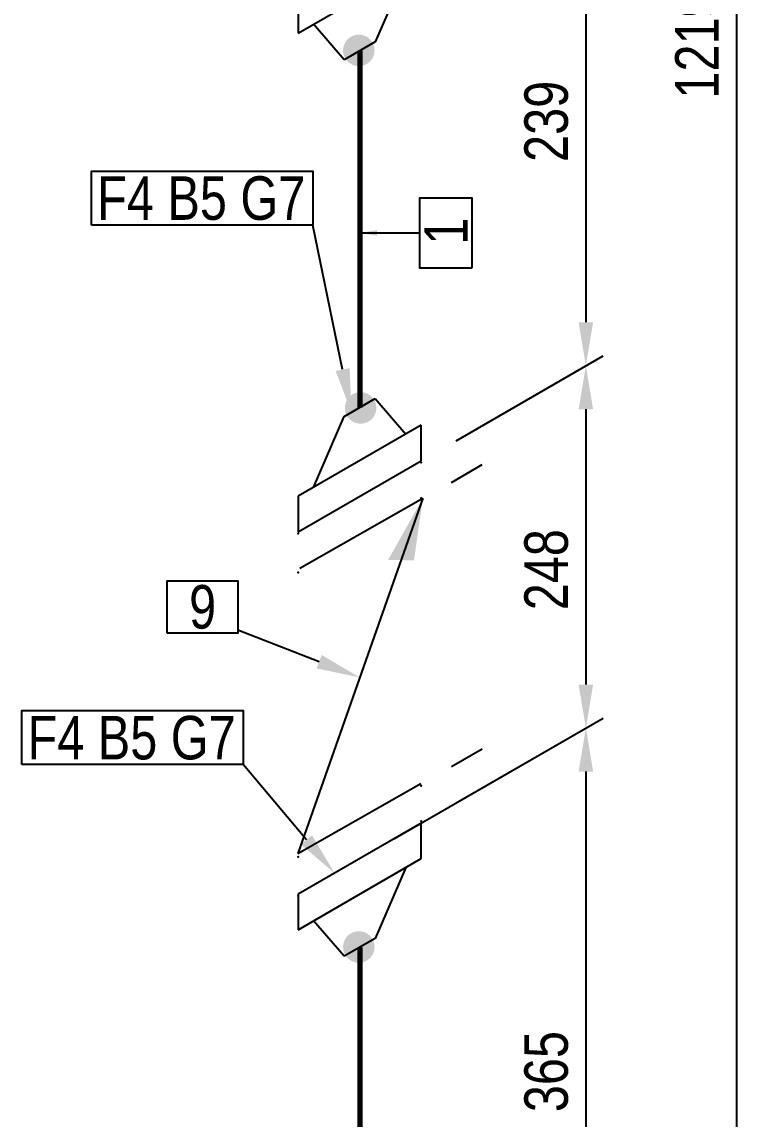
# Model space of a CAD drawing. Header units: millimetres. Extents: x 0 to 594, y 0 to 420.
# Drawn here: x 233.6 to 275.7, y 157.1 to 220.1 of the extents above; entities that cross this region are included whole.
import ezdxf
from ezdxf import colors
from ezdxf.entities.mleader import LeaderData, LeaderLine
from ezdxf.enums import TextEntityAlignment as Align
from ezdxf.math import Vec2, Vec3

# ---------------------------------------------------------------- set-up
doc = ezdxf.new("R2010")
doc.units = ezdxf.units.MM
doc.header["$LTSCALE"] = 0.25
for name, color, linetype in [('밸브', 4, 'Continuous'), ('용접', 1, 'Continuous'), ('주석', 7, 'Continuous'), ('치수', 1, 'Continuous')]:
    doc.layers.add(name, color=color, linetype=linetype)
doc.layers.add('파이프', color=3, linetype='Continuous', lineweight=70)
doc.styles.add('AdskIsoAnnotation', font='arial.ttf', dxfattribs={"width": 0.8, "height": 1})
doc.styles.add('AdskIsoMetric', font='arial.ttf', dxfattribs={"width": 0.8, "height": 2.5})
doc.styles.add('AdskIsoMetric-30', font='arial.ttf', dxfattribs={"width": 0.8, "height": 2.5})
doc.styles.get("Standard").update_dxf_attribs({"font": 'arial.ttf'})
doc.dimstyles.new('AdskIsoMetric', dxfattribs={"dimtxt": 2.5, "dimasz": 2.5, "dimexe": 1, "dimexo": 2, "dimgap": 0.8, "dimtad": 1, "dimdec": 0, "dimrnd": 1, "dimzin": 0, "dimdsep": 46, "dimtxsty": 'AdskIsoMetric', "dimcen": 0, "dimclrt": 7, "dimadec": 0, "dimazin": 0, "dimtfac": 1, "dimtdec": 0, "dimtmove": 1, "dimatfit": 3, "dimfxl": 0, "dimfrac": 2, "dimtolj": 1, "dimtzin": 0, "dimarcsym": 0})

# ---------------------------------------------------------------- blocks, each defined once
blk = doc.blocks.new('플랜지WN-2-IsoRight')
at = {"color": 0, "linetype": 'ByBlock', "lineweight": -2, "extrusion": (-0.7071067811865476, -0.408248290463863, 0.5773502691896257)}
for p, q in [((0.1104854345603982, 0.1403353498469528), (0.02209708691207962, 0.1913663861549358)), ((0.02209708691207962, 0.1913663861549358), (0.02209708691207957, -0.2168819043089272)), ((-0.1104854345603981, 0.1148198316929615), (0.02209708691207961, 0.1403353498469529)), ((0.110485434560398, -0.2679129406169101), (0.1104854345603982, 0.1403353498469528)), ((-0.1104854345603981, 0.01275775907699575), (-0.1104854345603981, 0.1148198316929615)), ((0.02209708691207957, -0.1658508680009443), (-0.1104854345603981, 0.01275775907699575)), ((0.02209708691207957, -0.2168819043089272), (0.110485434560398, -0.2679129406169101))]:
    blk.add_line(p, q, dxfattribs=at)
blk = doc.blocks.new('화살표된 체크 밸브-4-Iso2DSkew180')
h = blk.add_hatch(color=256)
h.paths.add_polyline_path([(2.37375335274479, 6.74096892327495), (3.116957740181177, 6.732098195852084), (3.6316860366149, 10.31306937898027)], flags=0)
h.paths.add_polyline_path([(1.630520900318827, 6.749839985675486), (2.37375335274479, 6.74096892327495), (3.6316860366149, 10.31306937898027)], flags=0)
at = {"color": 0, "extrusion": (0.7071067811865477, -0.4082482904628976, 0.5773502691903083)}
for p, q in [((3.627124053945734, 10.2997971609562), (-3.560960668966826, -10.11191567837383)), ((-3.443700687496126, 6.285154674969093), (3.627124053945734, 10.2997971609562)), ((-3.560960668966826, -10.11191567837383), (3.509864072475035, -6.097273192386717))]:
    blk.add_line(p, q, dxfattribs=at)
blk = doc.blocks.new('개스킷-2-IsoRight')
at = {"color": 0, "linetype": 'ByBlock', "lineweight": -2, "extrusion": (-1, 0, 0)}
for p in [(-0.05293575327064105, 0.2346866166324917), (0.04419417382415927, 0.17860862707794), (-0.04419417382415924, -0.17860862707794), (0.0441941738241592, -0.2296396633859229)]:
    blk.add_point(p, dxfattribs=at)
blk = doc.blocks.new('*D50')
at = {"layer": 'Defpoints', "color": 0}
for p in [(256.5866615932184, 225.6052123348725), (266.0415087440382, 200.3661157085768), (256.5866615932686, 194.907357160943)]:
    blk.add_point(p, dxfattribs=at)
at = {"layer": '치수', "color": 0, "lineweight": -2}
for p, q in [((258.5866615932184, 226.7599128732497), (267.0415087440382, 231.6413211517238)), ((266.0415087440382, 228.5639708825352), (266.0415087440382, 202.8661157085768)), ((258.5866615932686, 196.0620576993202), (267.0415087440382, 200.9434659777654))]:
    blk.add_line(p, q, dxfattribs=at)
at = {"layer": '치수', "color": 0}
for points in [[(265.6248420773715, 228.5639708825352), (266.4581754107049, 228.5639708825352), (266.0415087440382, 231.0639708825352)], [(265.6248420773715, 202.8661157085768), (266.4581754107049, 202.8661157085768), (266.0415087440382, 200.3661157085768)]]:
    blk.add_solid(points, dxfattribs=at)
at = {"layer": '치수', "color": 7, "insert": (263.7752092307699, 214.4065946615262), "char_height": 2.5, "attachment_point": 5, "rotation": 90, "style": 'AdskIsoMetric-30'}
blk.add_mtext('\\A1;239', dxfattribs=at)
blk = doc.blocks.new('*D51')
at = {"layer": 'Defpoints', "color": 0}
for p in [(256.5866615932712, 194.9073571609445), (266.0415087440948, 179.5499449256581), (253.0511276873744, 172.0499449256996)]:
    blk.add_point(p, dxfattribs=at)
at = {"layer": '치수', "color": 0, "lineweight": -2}
for p, q in [((258.5866615932712, 196.0620576993215), (267.0415087440948, 200.943465977797)), ((266.0415087440948, 197.8661157086085), (266.0415087440948, 182.0499449256581)), ((255.0511276873744, 173.2046454640765), (267.0415087440948, 180.1272951948466))]:
    blk.add_line(p, q, dxfattribs=at)
at = {"layer": '치수', "color": 0}
for points in [[(265.6248420774281, 197.8661157086085), (266.4581754107615, 197.8661157086085), (266.0415087440948, 200.3661157086085)], [(265.6248420774281, 182.0499449256581), (266.4581754107615, 182.0499449256581), (266.0415087440948, 179.5499449256581)]]:
    blk.add_solid(points, dxfattribs=at)
at = {"layer": '치수', "color": 7, "insert": (263.7743565705171, 188.6490893994498), "char_height": 2.5, "attachment_point": 5, "rotation": 90, "style": 'AdskIsoMetric-30'}
blk.add_mtext('\\A1;248', dxfattribs=at)
blk = doc.blocks.new('개스킷 해치 표식-2-IsoRight')
at = {"linetype": 'ByBlock', "lineweight": -2, "extrusion": (-0.7071067811865476, -0.408248290463863, 0.5773502691896257)}
blk.add_line((0, 0), (-2.081668171172169e-17, -0.1020620726159658), dxfattribs=at)
blk = doc.blocks.new('*D52')
at = {"layer": 'Defpoints', "color": 0}
for p in [(256.5866615933097, 174.0911863780248), (266.0415087441346, 142.6947165368255), (253.0511276874425, 135.1947165368821)]:
    blk.add_point(p, dxfattribs=at)
at = {"layer": '치수', "color": 0, "lineweight": -2}
for p, q in [((258.5866615933097, 175.245886916402), (267.0415087441346, 180.127295194879)), ((266.0415087441346, 177.0499449256904), (266.0415087441346, 145.1947165368255)), ((255.0511276874425, 136.3494170752593), (267.0415087441346, 143.2720668060141))]:
    blk.add_line(p, q, dxfattribs=at)
at = {"layer": '치수', "color": 0}
for points in [[(265.6248420774679, 177.0499449256904), (266.4581754108013, 177.0499449256904), (266.0415087441346, 179.5499449256904)], [(265.6248420774679, 145.1947165368255), (266.4581754108013, 145.1947165368255), (266.0415087441346, 142.6947165368255)]]:
    blk.add_solid(points, dxfattribs=at)
at = {"layer": '치수', "color": 7, "insert": (263.7752092308625, 159.8138820972304), "char_height": 2.5, "attachment_point": 5, "rotation": 90, "style": 'AdskIsoMetric-30'}
blk.add_mtext('\\A1;365', dxfattribs=at)
blk = doc.blocks.new('*D56')
at = {"layer": 'Defpoints', "color": 0}
for p in [(253.0511276871725, 280.0725075799118), (274.7017627817727, 147.694716536693), (253.0511276874425, 135.1947165368821)]:
    blk.add_point(p, dxfattribs=at)
at = {"layer": '치수', "color": 0, "lineweight": -2}
for p, q in [((255.0511276871725, 281.2272081182885), (275.7017627817727, 293.1498578490668)), ((274.7017627817727, 290.0725075798784), (274.7017627817727, 150.194716536693)), ((255.0511276874425, 136.3494170752589), (275.7017627817727, 148.2720668058813))]:
    blk.add_line(p, q, dxfattribs=at)
at = {"layer": '치수', "color": 0}
for points in [[(274.285096115106, 290.0725075798784), (275.1184294484394, 290.0725075798784), (274.7017627817727, 292.5725075798784)], [(274.285096115106, 150.194716536693), (275.1184294484394, 150.194716536693), (274.7017627817727, 147.694716536693)]]:
    blk.add_solid(points, dxfattribs=at)
at = {"layer": '치수', "color": 7, "insert": (272.435463268356, 218.8251634242012), "char_height": 2.5, "attachment_point": 5, "rotation": 90, "style": 'AdskIsoMetric-30'}
blk.add_mtext('\\A1;1219', dxfattribs=at)
blk = doc.blocks.new('Buttweld')
at = {"lineweight": -2}
blk.add_hatch(color=0, dxfattribs=at).paths.add_polyline_path([(0.04399514976077742, -0.002606086945810659), (0.04330731180660574, 0.005255936846196026), (0.04126469755226539, 0.01287907702365859), (0.03792937079826185, 0.02003170832977988), (0.03340267376025871, 0.0264965016817295), (0.02782214783713649, 0.03207702760485173), (0.02135735448518687, 0.03660372464285486), (0.01420472317906558, 0.03993905139685841), (0.006581583001603011, 0.04198166565119876), (-0.001280440790403681, 0.04266950360537045), (-0.009142464582410366, 0.04198166565119876), (-0.01676560475987293, 0.03993905139685841), (-0.02391823606599422, 0.03660372464285487), (-0.03038302941794385, 0.03207702760485173), (-0.03596355534106607, 0.02649650168172951), (-0.04049025237906921, 0.02003170832977988), (-0.04382557913307276, 0.0128790770236586), (-0.0458681933874131, 0.005255936846196026), (-0.04655603134158478, -0.002606086945810653), (-0.0458681933874131, -0.01046811073781733), (-0.04382557913307276, -0.01809125091527991), (-0.04049025237906921, -0.02524388222140119), (-0.03596355534106607, -0.03170867557335082), (-0.03038302941794385, -0.03728920149647304), (-0.02391823606599425, -0.04181589853447618), (-0.01676560475987292, -0.04515122528847974), (-0.009142464582410366, -0.04719383954282007), (-0.001280440790403688, -0.04788167749699176), (0.006581583001602991, -0.04719383954282008), (0.01420472317906554, -0.04515122528847974), (0.02135735448518687, -0.04181589853447618), (0.02782214783713648, -0.03728920149647305), (0.0334026737602587, -0.03170867557335083), (0.03792937079826184, -0.02524388222140123), (0.04126469755226539, -0.0180912509152799), (0.04330731180660574, -0.01046811073781735)], is_closed=False, flags=0)
blk = doc.blocks.new('AnnoRect')
at = {"color": 0, "linetype": 'ByBlock', "lineweight": -2}
blk.add_wipeout([(-0.8095147142857141, -0.5999939999999999), (-0.8095147142857141, 0.5999939999999997), (0.8095147142857136, 0.5999939999999997), (0.8095147142857136, -0.5999939999999997)], dxfattribs=at)
blk.add_lwpolyline([(-0.8095147142857141, -0.5999939999999999), (-0.8095147142857141, 0.5999940000000001), (0.8095147142857141, 0.5999940000000004), (0.8095147142857141, -0.5999939999999997)], close=True, dxfattribs=at)
at = {"color": 0, "linetype": 'ByBlock', "lineweight": -2, "style": 'AdskIsoAnnotation', "width": 0.8}
blk.add_attdef('XX', text='', height=1, dxfattribs=at).set_placement((0, 0), align=Align.MIDDLE_CENTER)

msp = doc.modelspace()

# ---------------------------------------------------------------- linework, layer by layer
at = {"layer": '파이프'}
for points in [[(253.0511276872865, 218.4608672517501), (253.0511276873265, 197.9692193394152)], [(253.0511276873829, 166.946841294903), (253.0511276874265, 143.3596823461597)]]:
    msp.add_lwpolyline(points, dxfattribs=at)

# ---------------------------------------------------------------- block references
at = {"layer": '밸브', "xscale": 20, "yscale": 20, "zscale": 20}
for name, p, rotation in [('플랜지WN-2-IsoRight', (253.0511276872817, 221.0124190671458), 120.0000000001011), ('플랜지WN-2-IsoRight', (253.0511276873319, 195.4176675240161), 300.0000000001156), ('개스킷-2-IsoRight', (253.051127687337, 191.7445559175286), 120.0000000000985), ('개스킷-2-IsoRight', (253.0511276873705, 173.171504716793), 120.0000000001314), ('플랜지WN-2-IsoRight', (253.0511276873769, 169.4983931103019), 120.0000000001011)]:
    msp.add_blockref(name, p, dxfattribs=dict(at, rotation=rotation))
at = {"layer": '밸브'}
msp.add_blockref('화살표된 체크 밸브-4-Iso2DSkew180', (253.0511276873538, 182.4580303171623), dxfattribs=at)
at = {"layer": '용접', "xscale": 20, "yscale": 20, "zscale": 20}
for p, rotation in [((253.0511276872869, 218.4608672517526), 270.0000000000607), ((253.0511276873242, 197.9692193394167), 89.99999999987855), ((253.0511276873833, 166.9468412949035), 270.0000000000455)]:
    msp.add_blockref('Buttweld', p, dxfattribs=dict(at, rotation=rotation))
at = {"layer": '치수', "xscale": 20, "yscale": 20, "zscale": 20, "rotation": 120.0000000001106}
for p in [(258.3187124008398, 193.6642375787618), (258.3187124008693, 177.3343059602095)]:
    msp.add_blockref('개스킷 해치 표식-2-IsoRight', p, dxfattribs=at)

# ---------------------------------------------------------------- dimensions: what is measured, and where the dimension line sits
at = {"layer": '치수'}
for base, p1, p2, angle, text, override, picture, middle in [((274.7017627817727, 147.694716536693), (253.0511276871724, 280.0725075799116), (253.0511276874424, 135.1947165368821), 270.0000000001042, '1219', {"dimtad": 0, "dimlfac": 8.41523943195611, "dimtxsty": 'AdskIsoMetric-30', "dimse1": 0, "dimse2": 0, "dimsd1": 0, "dimsd2": 0, "dimtmove": 1}, '*D56', (272.435463268356, 218.8251634242012)), ((266.0415087440382, 200.3661157085768), (256.5866615932183, 225.6052123348724), (256.5866615932684, 194.9073571609429), 270.0000000001042, '239', {"dimtad": 0, "dimlfac": 7.788707016998874, "dimtxsty": 'AdskIsoMetric-30', "dimse1": 0, "dimse2": 0, "dimsd1": 0, "dimsd2": 0, "dimtmove": 1}, '*D50', (263.7752092307699, 214.4065946615262)), ((266.0415087440948, 179.5499449256581), (256.5866615932711, 194.9073571609444), (253.0511276873743, 172.0499449256995), 270.0000000001107, '248', {"dimtad": 0, "dimlfac": 10.8345598115493, "dimtxsty": 'AdskIsoMetric-30', "dimse1": 0, "dimse2": 0, "dimsd1": 0, "dimsd2": 0, "dimtmove": 1}, '*D51', (263.7743565705171, 188.6490893994498)), ((266.0415087441346, 142.6947165368255), (256.5866615933096, 174.0911863780248), (253.0511276874424, 135.1947165368821), 270.0000000001042, '365', {"dimtad": 0, "dimlfac": 9.377588801495328, "dimtxsty": 'AdskIsoMetric-30', "dimse1": 0, "dimse2": 0, "dimsd1": 0, "dimsd2": 0, "dimtmove": 1}, '*D52', (263.7752092308625, 159.8138820972304))]:
    dim = msp.add_linear_dim(base=base, p1=p1, p2=p2, angle=angle, text=text, dimstyle='AdskIsoMetric', override=override, dxfattribs=at)
    dim.commit()
    dim.dimension.update_dxf_attribs({"geometry": picture, "text_midpoint": middle, "dimtype": 160})

# ---------------------------------------------------------------- leaders
at = {"layer": '주석'}
ml = msp.add_multileader_mtext('Standard', dxfattribs=at)
ml.set_content('')
ml.set_leader_properties()
ml.build(insert=Vec2(0, 0))
ml.multileader.update_dxf_attribs({"dogleg_length": 0, "arrow_head_size": 2.5})
ctx = ml.context
ctx.base_point, ctx.arrow_head_size, ctx.plane_origin = Vec3(250.3506599922792, 208.4488552137702), 2.5, Vec3(2.123008698617923e-06, -6.798160256948904e-07)
notes = []
notes.append((ctx, [(0, (1, 1, 0), (250.3506599922792, 208.4488552137702), (-1, 0), 0, [(0, [(252.5788699801579, 197.6965612250544)], 0, [])])]))
ctx.mtext, ml.multileader.dxf.content_type = None, 0
ml = msp.add_multileader_mtext('Standard', dxfattribs=at)
ml.set_content('')
ml.set_leader_properties()
ml.build(insert=Vec2(0, 0))
ml.multileader.update_dxf_attribs({"dogleg_length": 0, "arrow_head_size": 0})
ctx = ml.context
ctx.base_point, ctx.arrow_head_size, ctx.plane_origin = Vec3(256.5000171230083, 207.9999993201837), 0, Vec3(2.123008698617923e-06, -6.798160256948904e-07)
notes.append((ctx, [(0, (1, 1, 0), (256.5000171230083, 207.9999993201837), (-1, 0), 0, [(0, [(253.0511276873061, 207.9999993201845)], 0, [])])]))
ctx.mtext, ml.multileader.dxf.content_type = None, 0
ml = msp.add_multileader_mtext('Standard', dxfattribs=at)
ml.set_content('')
ml.set_leader_properties()
ml.build(insert=Vec2(0, 0))
ml.multileader.update_dxf_attribs({"dogleg_length": 0, "arrow_head_size": 2.5})
ctx = ml.context
ctx.base_point, ctx.arrow_head_size, ctx.plane_origin = Vec3(246.0475756944353, 185.1809698916136), 2.5, Vec3(2.123008698617923e-06, -6.798160256948904e-07)
notes.append((ctx, [(0, (1, 1, 0), (246.0475756944353, 185.1809698916136), (-1, 0), 0, [(0, [(253.051127687355, 182.4580303171601)], 0, [])])]))
ctx.mtext, ml.multileader.dxf.content_type = None, 0
ml = msp.add_multileader_mtext('Standard', dxfattribs=at)
ml.set_content('')
ml.set_leader_properties()
ml.build(insert=Vec2(0, 0))
ml.multileader.update_dxf_attribs({"dogleg_length": 0, "arrow_head_size": 2.5})
ctx = ml.context
ctx.base_point, ctx.arrow_head_size, ctx.plane_origin = Vec3(246.3506599922775, 177.4488552137722), 2.5, Vec3(2.123008698617923e-06, -6.798160256948904e-07)
notes.append((ctx, [(0, (1, 1, 0), (246.3506599922775, 177.4488552137722), (-1, 0), 0, [(0, [(251.6045906716706, 171.2147863902903)], 0, [])])]))
ctx.mtext, ml.multileader.dxf.content_type = None, 0
for ctx, leaders in notes:
    for number, flags, end, landing, length, lines in leaders:
        leader = LeaderData()
        leader.index, (leader.has_last_leader_line, leader.has_dogleg_vector, leader.attachment_direction) = number, flags
        leader.last_leader_point, leader.dogleg_vector, leader.dogleg_length = Vec3(end), Vec3(landing), length
        for number, points, colour, breaks in lines:
            line = LeaderLine()
            line.index, line.vertices, line.color, line.breaks = number, Vec3.list(points), colors.encode_raw_color(colour), breaks
            leader.lines.append(line)
        ctx.leaders.append(leader)

# ---------------------------------------------------------------- next in the draw order: block references
ref = msp.add_blockref('AnnoRect', (244.0000021230087, 209.9999993201814), dxfattribs=dict(at, xscale=7.845018450184504, yscale=2.585266030013643, zscale=2.5))
ref.add_attrib('XX_001', 'F4 B5 G7', (237.9699884804439, 208.7499993201814), dxfattribs={"layer": '0', "color": 0, "linetype": 'ByBlock', "lineweight": -2, "height": 2.5, "style": 'AdskIsoAnnotation', "width": 0.8})
ref = msp.add_blockref('AnnoRect', (258.0000021230111, 207.9999993201844), dxfattribs=dict(at, xscale=2.5, yscale=2.5, zscale=2.5, rotation=90.00000000010682))
ref.add_attrib('XX_001', '1', (259.2551180848131, 207.3274208754392), dxfattribs={"layer": '0', "color": 0, "linetype": 'ByBlock', "lineweight": -2, "height": 2.5, "rotation": 90.00000000010682, "style": 'AdskIsoAnnotation', "width": 0.8})
ref = msp.add_blockref('AnnoRect', (244.0237889087211, 186.4999843201867), dxfattribs=dict(at, xscale=2.5, yscale=2.5, zscale=2.5))
ref.add_attrib('XX_001', '9', (243.2502554844374, 185.2661848658893), dxfattribs={"layer": '0', "color": 0, "linetype": 'ByBlock', "lineweight": -2, "height": 2.5, "style": 'AdskIsoAnnotation', "width": 0.8})
ref = msp.add_blockref('AnnoRect', (240.0000021230068, 178.9999993201868), dxfattribs=dict(at, xscale=7.845018450184504, yscale=2.585266030013643, zscale=2.5))
ref.add_attrib('XX_001', 'F4 B5 G7', (233.969988480442, 177.7499993201868), dxfattribs={"layer": '0', "color": 0, "linetype": 'ByBlock', "lineweight": -2, "height": 2.5, "style": 'AdskIsoAnnotation', "width": 0.8})

doc.saveas('drawing.dxf')
